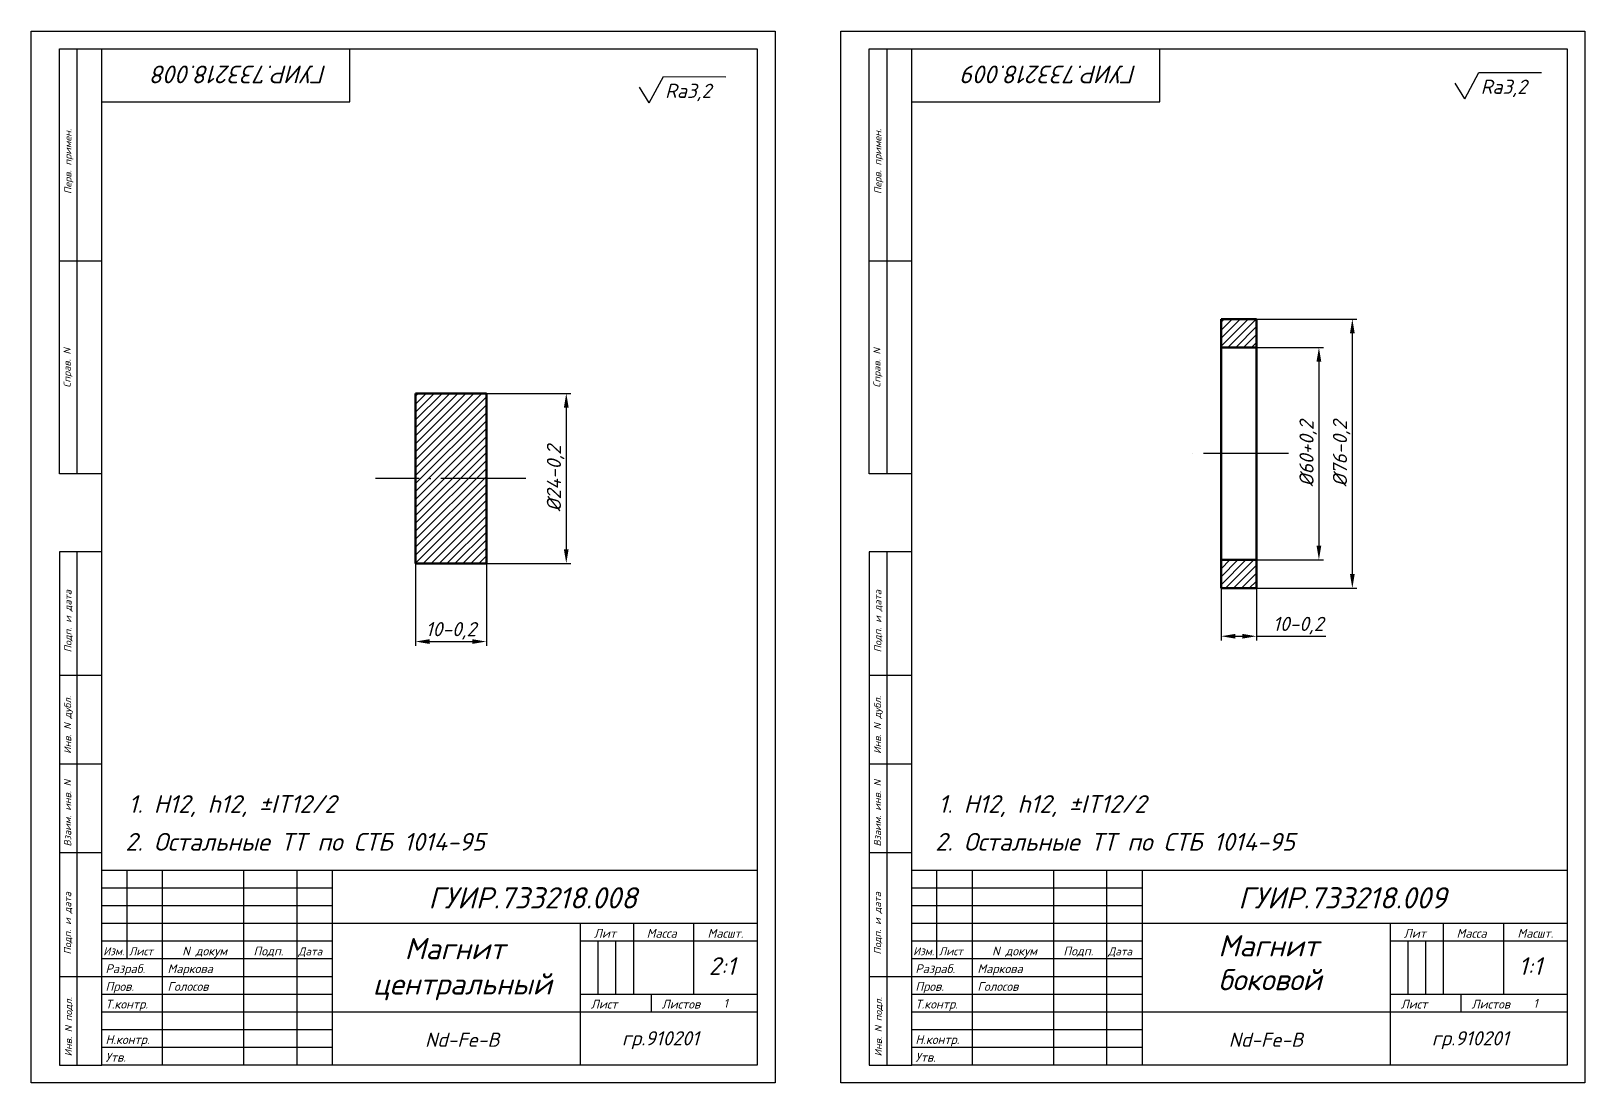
# Model space of a CAD drawing. Header units: millimetres. Extents: x -5427 to 3670, y -5891 to 948.
# Drawn here: x 3169 to 3607.6, y -550.9 to -253.9 of the extents above; entities that cross this region are included whole.
import ezdxf
from ezdxf.enums import TextEntityAlignment as Align

# ---------------------------------------------------------------- set-up
doc = ezdxf.new("R2010")
doc.units = ezdxf.units.MM
doc.header["$MEASUREMENT"] = 0
doc.linetypes.add('ACAD_ISO04W100', pattern=[30, 24, -3, 0, -3])
doc.layers.add('оси', color=1, linetype='ACAD_ISO04W100')
doc.layers.add('Толстые', color=7, linetype='Continuous', lineweight=50)
doc.layers.add('Тонкие', color=140, linetype='Continuous', lineweight=25)
doc.styles.get("Standard").update_dxf_attribs({"font": 'isocpeui.ttf'})
doc.styles.add('Для рамки', font='simplex.shx', dxfattribs={"oblique": 15, "height": 4})
doc.dimstyles.new('ISO-25', dxfattribs={"dimtxt": 4, "dimasz": 4, "dimexe": 1.25, "dimexo": 0, "dimtad": 1, "dimtxsty": 'Standard', "dimcen": 2.5, "dimadec": 0, "dimazin": 0, "dimtfac": 1, "dimtmove": 0, "dimatfit": 3, "dimfxl": 1, "dimarcsym": 0})
pattern_1 = [(45, (221.8043, 397.2326), (-1.122532, 1.122532), [])]

# ---------------------------------------------------------------- blocks, each defined once
blk = doc.blocks.new('*D107')
at = {"layer": 'Defpoints', "color": 0, "transparency": 16777216}
for p in [(3297.49, -356.2), (3297.49, -404.2), (3320.05, -404.2)]:
    blk.add_point(p, dxfattribs=at)
at = {"layer": 'Тонкие', "color": 0, "lineweight": -2, "transparency": 16777216}
for p, q in [((3297.49, -356.2), (3321.3, -356.2)), ((3320.05, -360.2), (3320.05, -400.2)), ((3297.49, -404.2), (3321.3, -404.2))]:
    blk.add_line(p, q, dxfattribs=at)
at = {"layer": 'Тонкие', "color": 0, "transparency": 16777216}
for points in [[(3319.38, -360.2), (3320.72, -360.2), (3320.05, -356.2)], [(3319.38, -400.2), (3320.72, -400.2), (3320.05, -404.2)]]:
    blk.add_solid(points, dxfattribs=at)
at = {"layer": 'Тонкие', "color": 0, "transparency": 16777216, "insert": (3317.03, -380.2), "char_height": 4, "attachment_point": 5, "rotation": 90}
blk.add_mtext('%%c24-0,2', dxfattribs=at)
blk = doc.blocks.new('*D108')
at = {"layer": 'Defpoints', "color": 0, "transparency": 16777216}
for p in [(3277.49, -404.2), (3297.49, -404.2), (3297.49, -426.26)]:
    blk.add_point(p, dxfattribs=at)
at = {"layer": 'Тонкие', "color": 0, "lineweight": -2, "transparency": 16777216}
for p, q in [((3277.49, -404.2), (3277.49, -427.51)), ((3297.49, -404.2), (3297.49, -427.51)), ((3281.49, -426.26), (3293.49, -426.26))]:
    blk.add_line(p, q, dxfattribs=at)
at = {"layer": 'Тонкие', "color": 0, "transparency": 16777216}
for points in [[(3281.49, -425.59), (3281.49, -426.93), (3277.49, -426.26)], [(3293.49, -425.59), (3293.49, -426.93), (3297.49, -426.26)]]:
    blk.add_solid(points, dxfattribs=at)
at = {"layer": 'Тонкие', "color": 0, "transparency": 16777216, "insert": (3287.49, -423.23), "char_height": 4, "attachment_point": 5}
blk.add_mtext('10-0,2', dxfattribs=at)
blk = doc.blocks.new('*D109')
at = {"layer": 'Defpoints', "color": 0, "transparency": 16777216}
for p in [(3514.87, -343.2), (3514.87, -403.2), (3532.5, -403.2)]:
    blk.add_point(p, dxfattribs=at)
at = {"layer": 'Тонкие', "color": 0, "lineweight": -2, "transparency": 16777216}
for p, q in [((3514.87, -343.2), (3533.75, -343.2)), ((3532.5, -347.2), (3532.5, -399.2)), ((3514.87, -403.2), (3533.75, -403.2))]:
    blk.add_line(p, q, dxfattribs=at)
at = {"layer": 'Тонкие', "color": 0, "transparency": 16777216}
for points in [[(3531.83, -347.2), (3533.16, -347.2), (3532.5, -343.2)], [(3531.83, -399.2), (3533.16, -399.2), (3532.5, -403.2)]]:
    blk.add_solid(points, dxfattribs=at)
at = {"layer": 'Тонкие', "color": 0, "transparency": 16777216, "insert": (3529.47, -373.2), "char_height": 4, "attachment_point": 5, "rotation": 90}
blk.add_mtext('%%c60+0,2', dxfattribs=at)
blk = doc.blocks.new('*D110')
at = {"layer": 'Defpoints', "color": 0, "transparency": 16777216}
for p in [(3514.87, -335.2), (3514.87, -411.2), (3541.93, -411.2)]:
    blk.add_point(p, dxfattribs=at)
at = {"layer": 'Тонкие', "color": 0, "lineweight": -2, "transparency": 16777216}
for p, q in [((3514.87, -335.2), (3543.18, -335.2)), ((3541.93, -339.2), (3541.93, -407.2)), ((3514.87, -411.2), (3543.18, -411.2))]:
    blk.add_line(p, q, dxfattribs=at)
at = {"layer": 'Тонкие', "color": 0, "transparency": 16777216}
for points in [[(3541.27, -339.2), (3542.6, -339.2), (3541.93, -335.2)], [(3541.27, -407.2), (3542.6, -407.2), (3541.93, -411.2)]]:
    blk.add_solid(points, dxfattribs=at)
at = {"layer": 'Тонкие', "color": 0, "transparency": 16777216, "insert": (3538.91, -373.2), "char_height": 4, "attachment_point": 5, "rotation": 90}
blk.add_mtext('%%c76-0,2', dxfattribs=at)
blk = doc.blocks.new('*D111')
at = {"layer": 'Defpoints', "color": 0, "transparency": 16777216}
for p in [(3504.87, -411.2), (3514.87, -411.2), (3514.87, -424.76)]:
    blk.add_point(p, dxfattribs=at)
at = {"layer": 'Тонкие', "color": 0, "lineweight": -2, "transparency": 16777216}
for p, q in [((3504.87, -411.2), (3504.87, -426.01)), ((3514.87, -411.2), (3514.87, -426.01)), ((3508.87, -424.76), (3510.87, -424.76)), ((3514.87, -424.76), (3534.44, -424.76))]:
    blk.add_line(p, q, dxfattribs=at)
at = {"layer": 'Тонкие', "color": 0, "transparency": 16777216}
for points in [[(3508.87, -424.1), (3508.87, -425.43), (3504.87, -424.76)], [(3510.87, -424.1), (3510.87, -425.43), (3514.87, -424.76)]]:
    blk.add_solid(points, dxfattribs=at)
at = {"layer": 'Тонкие', "color": 0, "transparency": 16777216, "insert": (3526.65, -421.74), "char_height": 4, "attachment_point": 5}
blk.add_mtext('10-0,2', dxfattribs=at)

msp = doc.modelspace()

# ---------------------------------------------------------------- hatches: boundary and pattern name
at = {"layer": 'Тонкие'}
h = msp.add_hatch(dxfattribs=at)
h.set_pattern_fill('ANSI31', color=256, scale=0.5, style=0)
h.set_pattern_definition(pattern_1)
h.paths.add_polyline_path([(3504.87, -343.204), (3514.87, -343.204), (3514.87, -335.204), (3504.87, -335.204)])
h.paths.add_polyline_path([(3504.87, -403.204), (3504.87, -411.204), (3514.87, -411.204), (3514.87, -403.204)])
h = msp.add_hatch(dxfattribs=at)
h.set_pattern_fill('ANSI31', color=256, scale=0.5, style=0)
h.set_pattern_definition(pattern_1)
h.paths.add_polyline_path([(3277.487, -380.197), (3297.487, -380.197), (3297.487, -356.197), (3277.487, -356.197)])
h.paths.add_polyline_path([(3277.487, -380.197), (3277.487, -404.197), (3297.487, -404.197), (3297.487, -380.197)])

# ---------------------------------------------------------------- linework, layer by layer
for p, q in [((3168.98, -550.886), (3168.98, -253.886)), ((3168.98, -253.886), (3378.98, -253.886)), ((3378.98, -253.886), (3378.98, -550.886)), ((3397.586, -550.886), (3397.586, -253.886)), ((3397.586, -253.886), (3607.586, -253.886)), ((3607.586, -253.886), (3607.586, -550.886)), ((3176.98, -378.886), (3176.98, -258.886)), ((3176.98, -258.886), (3188.98, -258.886)), ((3181.98, -378.886), (3181.98, -258.886)), ((3188.98, -545.886), (3188.98, -258.886)), ((3188.98, -258.886), (3373.98, -258.886)), ((3258.98, -273.886), (3258.98, -258.886)), ((3373.98, -258.886), (3373.98, -545.886)), ((3405.586, -378.886), (3405.586, -258.886)), ((3405.586, -258.886), (3417.586, -258.886)), ((3410.586, -378.886), (3410.586, -258.886)), ((3417.586, -545.886), (3417.586, -258.886)), ((3417.586, -258.886), (3602.586, -258.886)), ((3487.586, -273.886), (3487.586, -258.886)), ((3602.586, -258.886), (3602.586, -545.886)), ((3188.98, -273.886), (3258.98, -273.886)), ((3417.586, -273.886), (3487.586, -273.886)), ((3188.98, -318.886), (3176.98, -318.886)), ((3417.586, -318.886), (3405.586, -318.886)), ((3188.98, -378.886), (3176.98, -378.886)), ((3417.586, -378.886), (3405.586, -378.886)), ((3176.98, -400.886), (3176.98, -545.886)), ((3188.98, -400.886), (3176.98, -400.886)), ((3181.98, -545.886), (3181.98, -400.886)), ((3405.586, -400.886), (3405.586, -545.886)), ((3417.586, -400.886), (3405.586, -400.886)), ((3410.586, -545.886), (3410.586, -400.886)), ((3188.98, -435.886), (3176.98, -435.886)), ((3417.586, -435.886), (3405.586, -435.886)), ((3188.98, -460.886), (3176.98, -460.886)), ((3417.586, -460.886), (3405.586, -460.886)), ((3188.98, -485.886), (3176.98, -485.886)), ((3417.586, -485.886), (3405.586, -485.886)), ((3373.98, -490.886), (3188.98, -490.886)), ((3195.98, -490.886), (3195.98, -515.886)), ((3195.98, -490.886), (3195.98, -515.886)), ((3205.98, -490.886), (3205.98, -545.886)), ((3205.98, -490.886), (3205.98, -545.886)), ((3228.98, -490.886), (3228.98, -545.886)), ((3228.98, -490.886), (3228.98, -545.886)), ((3243.98, -490.886), (3243.98, -545.886)), ((3243.98, -490.886), (3243.98, -545.886)), ((3253.98, -490.886), (3253.98, -545.886)), ((3253.98, -490.886), (3253.98, -545.886)), ((3602.586, -490.886), (3417.586, -490.886)), ((3424.586, -490.886), (3424.586, -515.886)), ((3424.586, -490.886), (3424.586, -515.886)), ((3434.586, -490.886), (3434.586, -545.886)), ((3434.586, -490.886), (3434.586, -545.886)), ((3457.586, -490.886), (3457.586, -545.886)), ((3457.586, -490.886), (3457.586, -545.886)), ((3472.586, -490.886), (3472.586, -545.886)), ((3472.586, -490.886), (3472.586, -545.886)), ((3482.586, -490.886), (3482.586, -545.886)), ((3482.586, -490.886), (3482.586, -545.886)), ((3373.98, -505.886), (3253.98, -505.886)), ((3323.98, -505.886), (3323.98, -545.886)), ((3323.98, -505.886), (3323.98, -545.886)), ((3338.98, -505.886), (3338.98, -525.886)), ((3338.98, -505.886), (3338.98, -525.886)), ((3355.98, -505.886), (3355.98, -525.886)), ((3355.98, -505.886), (3355.98, -525.886)), ((3602.586, -505.886), (3482.586, -505.886)), ((3552.586, -505.886), (3552.586, -545.886)), ((3552.586, -505.886), (3552.586, -545.886)), ((3567.586, -505.886), (3567.586, -525.886)), ((3567.586, -505.886), (3567.586, -525.886)), ((3584.586, -505.886), (3584.586, -525.886)), ((3584.586, -505.886), (3584.586, -525.886)), ((3253.98, -510.886), (3188.98, -510.886)), ((3373.98, -510.886), (3323.98, -510.886)), ((3482.586, -510.886), (3417.586, -510.886)), ((3602.586, -510.886), (3552.586, -510.886)), ((3253.98, -515.886), (3188.98, -515.886)), ((3253.98, -515.886), (3188.98, -515.886)), ((3482.586, -515.886), (3417.586, -515.886)), ((3482.586, -515.886), (3417.586, -515.886)), ((3188.98, -520.886), (3176.98, -520.886)), ((3417.586, -520.886), (3405.586, -520.886)), ((3373.98, -525.886), (3323.98, -525.886)), ((3373.98, -525.886), (3323.98, -525.886)), ((3343.98, -525.886), (3343.98, -530.886)), ((3343.98, -525.886), (3343.98, -530.886)), ((3602.586, -525.886), (3552.586, -525.886)), ((3602.586, -525.886), (3552.586, -525.886)), ((3572.586, -525.886), (3572.586, -530.886)), ((3572.586, -525.886), (3572.586, -530.886)), ((3373.98, -530.886), (3253.98, -530.886)), ((3373.98, -530.886), (3253.98, -530.886)), ((3602.586, -530.886), (3482.586, -530.886)), ((3602.586, -530.886), (3482.586, -530.886)), ((3176.98, -545.886), (3188.98, -545.886)), ((3373.98, -545.886), (3188.98, -545.886)), ((3405.586, -545.886), (3417.586, -545.886)), ((3602.586, -545.886), (3417.586, -545.886)), ((3378.98, -550.886), (3168.98, -550.886)), ((3607.586, -550.886), (3397.586, -550.886))]:
    msp.add_line(p, q)
at = {"layer": 'оси'}
for p, q in [((3523.91, -373.204), (3496.897, -373.204)), ((3308.597, -380.197), (3266.208, -380.197))]:
    msp.add_line(p, q, dxfattribs=at)
at = {"layer": 'Толстые'}
for p, q in [((3514.87, -335.204), (3504.87, -335.204)), ((3504.87, -411.204), (3504.87, -335.204)), ((3514.87, -411.204), (3514.87, -335.204)), ((3514.87, -343.204), (3504.87, -343.204)), ((3297.487, -356.197), (3277.487, -356.197)), ((3277.487, -404.197), (3277.487, -356.197)), ((3297.487, -356.197), (3297.487, -404.197)), ((3514.87, -403.204), (3504.87, -403.204)), ((3297.487, -404.197), (3277.487, -404.197)), ((3514.87, -411.204), (3504.87, -411.204))]:
    msp.add_line(p, q, dxfattribs=at)
at = {"layer": 'Тонкие'}
for p, q in [((3343.488, -274.185), (3347.452, -266.76)), ((3347.452, -266.76), (3365.118, -266.765)), ((3573.713, -273.038), (3577.678, -265.613)), ((3577.678, -265.613), (3595.343, -265.617)), ((3343.488, -274.185), (3340.762, -269.73)), ((3573.713, -273.038), (3570.988, -268.583)), ((3253.98, -495.886), (3188.98, -495.886)), ((3482.586, -495.886), (3417.586, -495.886)), ((3253.98, -500.886), (3188.98, -500.886)), ((3482.586, -500.886), (3417.586, -500.886)), ((3253.98, -505.886), (3188.98, -505.886)), ((3482.586, -505.886), (3417.586, -505.886)), ((3328.98, -510.886), (3328.98, -525.886)), ((3328.98, -510.886), (3328.98, -525.886)), ((3333.98, -510.886), (3333.98, -525.886)), ((3333.98, -510.886), (3333.98, -525.886)), ((3557.586, -510.886), (3557.586, -525.886)), ((3557.586, -510.886), (3557.586, -525.886)), ((3562.586, -510.886), (3562.586, -525.886)), ((3562.586, -510.886), (3562.586, -525.886)), ((3253.98, -520.886), (3188.98, -520.886)), ((3253.98, -520.886), (3188.98, -520.886)), ((3482.586, -520.886), (3417.586, -520.886)), ((3482.586, -520.886), (3417.586, -520.886)), ((3253.98, -525.886), (3188.98, -525.886)), ((3253.98, -525.886), (3188.98, -525.886)), ((3482.586, -525.886), (3417.586, -525.886)), ((3482.586, -525.886), (3417.586, -525.886)), ((3253.98, -530.886), (3188.98, -530.886)), ((3253.98, -530.886), (3188.98, -530.886)), ((3482.586, -530.886), (3417.586, -530.886)), ((3482.586, -530.886), (3417.586, -530.886)), ((3253.98, -535.886), (3188.98, -535.886)), ((3253.98, -535.886), (3188.98, -535.886)), ((3482.586, -535.886), (3417.586, -535.886)), ((3482.586, -535.886), (3417.586, -535.886)), ((3253.98, -540.886), (3188.98, -540.886)), ((3253.98, -540.886), (3188.98, -540.886)), ((3482.586, -540.886), (3417.586, -540.886)), ((3482.586, -540.886), (3417.586, -540.886))]:
    msp.add_line(p, q, dxfattribs=at)

# ---------------------------------------------------------------- texts
for s, p in [('ГУИР.733218.008', (3252.54, -263.624)), ('ГУИР.733218.009', (3481.147, -263.624))]:
    msp.add_text(s, height=5, rotation=180, dxfattribs=at).set_placement(p)
for s, height, p in [('Ra3,2', 4, (3347.949, -272.759)), ('Ra3,2', 4, (3578.175, -271.611)), ('1. H12, h12, %%pIT12/2', 5, (3196.485, -474.627)), ('1. H12, h12, %%pIT12/2', 5, (3425.092, -474.627)), ('2. Остальные ТТ по СТБ 1014-95', 5, (3195.586, -485.308)), ('2. Остальные ТТ по СТБ 1014-95', 5, (3424.193, -485.308)), ('ГУИР.733218.008', 6, (3281.144, -501.629)), ('ГУИР.733218.009', 6, (3509.75, -501.629)), ('Изм.', 2.25, (3189.347, -514.842)), ('Лист', 2.25, (3196.634, -514.842)), ('Дата', 2.25, (3244.384, -514.872)), ('Магнит', 6, (3274.419, -515.964)), ('Изм.', 2.25, (3417.954, -514.842)), ('Лист', 2.25, (3425.241, -514.842)), ('Дата', 2.25, (3472.991, -514.872)), ('Магнит', 6, (3504.108, -515.151)), ('Разраб.', 2.5, (3189.98, -519.886)), ('Маркова', 2.5, (3207.49, -519.886)), ('2:1', 5, (3360.267, -520.384)), ('Разраб.', 2.5, (3418.586, -519.886)), ('Маркова', 2.5, (3436.097, -519.886)), ('1:1', 5, (3588.874, -520.384)), ('центральный', 6, (3265.476, -525.93)), ('боковой', 6, (3504.108, -524.721)), ('Пров.', 2.5, (3189.98, -524.886)), ('Голосов', 2.5, (3207.49, -524.886)), ('Пров.', 2.5, (3418.586, -524.886)), ('Голосов', 2.5, (3436.097, -524.886)), ('Т.контр.', 2.5, (3189.98, -529.886)), ('Лист', 2.5, (3326.98, -529.886)), ('Листов', 2.5, (3346.98, -529.886)), ('1', 2.5, (3364.418, -529.653)), ('Т.контр.', 2.5, (3418.586, -529.886)), ('Лист', 2.5, (3555.586, -529.886)), ('Листов', 2.5, (3575.586, -529.886)), ('1', 2.5, (3593.024, -529.653)), ('Н.контр.', 2.5, (3189.98, -539.886)), ('Nd-Fe-B', 4, (3280.191, -540.687)), ('гр.910201', 4, (3335.764, -540.284)), ('Н.контр.', 2.5, (3418.586, -539.886)), ('Nd-Fe-B', 4, (3507.046, -540.687)), ('гр.910201', 4, (3564.371, -540.284)), ('Утв.', 2.5, (3189.98, -544.886)), ('Утв.', 2.5, (3418.586, -544.886))]:
    msp.add_text(s, height=height, dxfattribs=at).set_placement(p)
at = {"layer": 'Тонкие', "linetype": 'Continuous', "style": 'Для рамки', "oblique": 15}
for s, p in [('Перв. примен.', (3180.384, -299.914)), ('Перв. примен.', (3408.991, -299.914)), ('Справ. N', (3180.14, -354.548)), ('Справ. N', (3408.747, -354.548)), ('Подп. и дата', (3180.4, -429.328)), ('Подп. и дата', (3409.007, -429.328)), ('Инв. N дубл.', (3180.303, -457.967)), ('Инв. N дубл.', (3408.909, -457.967)), ('Взаим. инв. N', (3180.303, -484.129)), ('Взаим. инв. N', (3408.909, -484.129)), ('Подп. и дата', (3180.303, -514.629)), ('Подп. и дата', (3408.909, -514.629)), ('Инв. N подл.', (3180.528, -543.4)), ('Инв. N подл.', (3409.135, -543.4))]:
    msp.add_text(s, height=2, rotation=90, dxfattribs=at).set_placement(p)
at = {"layer": 'Тонкие'}
for s, p in [('Лит', (3330.98, -509.886)), ('Масса', (3346.98, -509.886)), ('Масшт.', (3364.98, -509.886)), ('Лит', (3559.586, -509.886)), ('Масса', (3575.586, -509.886)), ('Масшт.', (3593.586, -509.886)), ('N докум', (3217.98, -514.886)), ('Подп.', (3235.98, -514.886)), ('N докум', (3446.586, -514.886)), ('Подп.', (3464.586, -514.886))]:
    msp.add_text(s, height=2.5, dxfattribs=at).set_placement(p, align=Align.CENTER)

# ---------------------------------------------------------------- dimensions: what is measured, and where the dimension line sits
for base, p1, p2, text, picture, middle in [((3541.935, -411.204), (3514.87, -335.204), (3514.87, -411.204), '%%c76-0,2', '*D110', (3538.91, -373.204)), ((3532.498, -403.204), (3514.87, -343.204), (3514.87, -403.204), '%%c60+0,2', '*D109', (3529.473, -373.204)), ((3320.051, -404.197), (3297.487, -356.197), (3297.487, -404.197), '%%c24-0,2', '*D107', (3317.026, -380.197))]:
    dim = msp.add_linear_dim(base=base, p1=p1, p2=p2, angle=90, text=text, dimstyle='ISO-25', dxfattribs=at)
    dim.commit()
    dim.dimension.update_dxf_attribs({"geometry": picture, "text_midpoint": middle})
for base, p1, p2, picture, middle in [((3297.487, -426.26), (3277.487, -404.197), (3297.487, -404.197), '*D108', (3287.487, -423.235)), ((3514.87, -424.762), (3504.87, -411.204), (3514.87, -411.204), '*D111', (3526.654, -421.737))]:
    dim = msp.add_linear_dim(base=base, p1=p1, p2=p2, text='10-0,2', dimstyle='ISO-25', dxfattribs=at)
    dim.commit()
    dim.dimension.update_dxf_attribs({"geometry": picture, "text_midpoint": middle})

doc.saveas('drawing.dxf')
